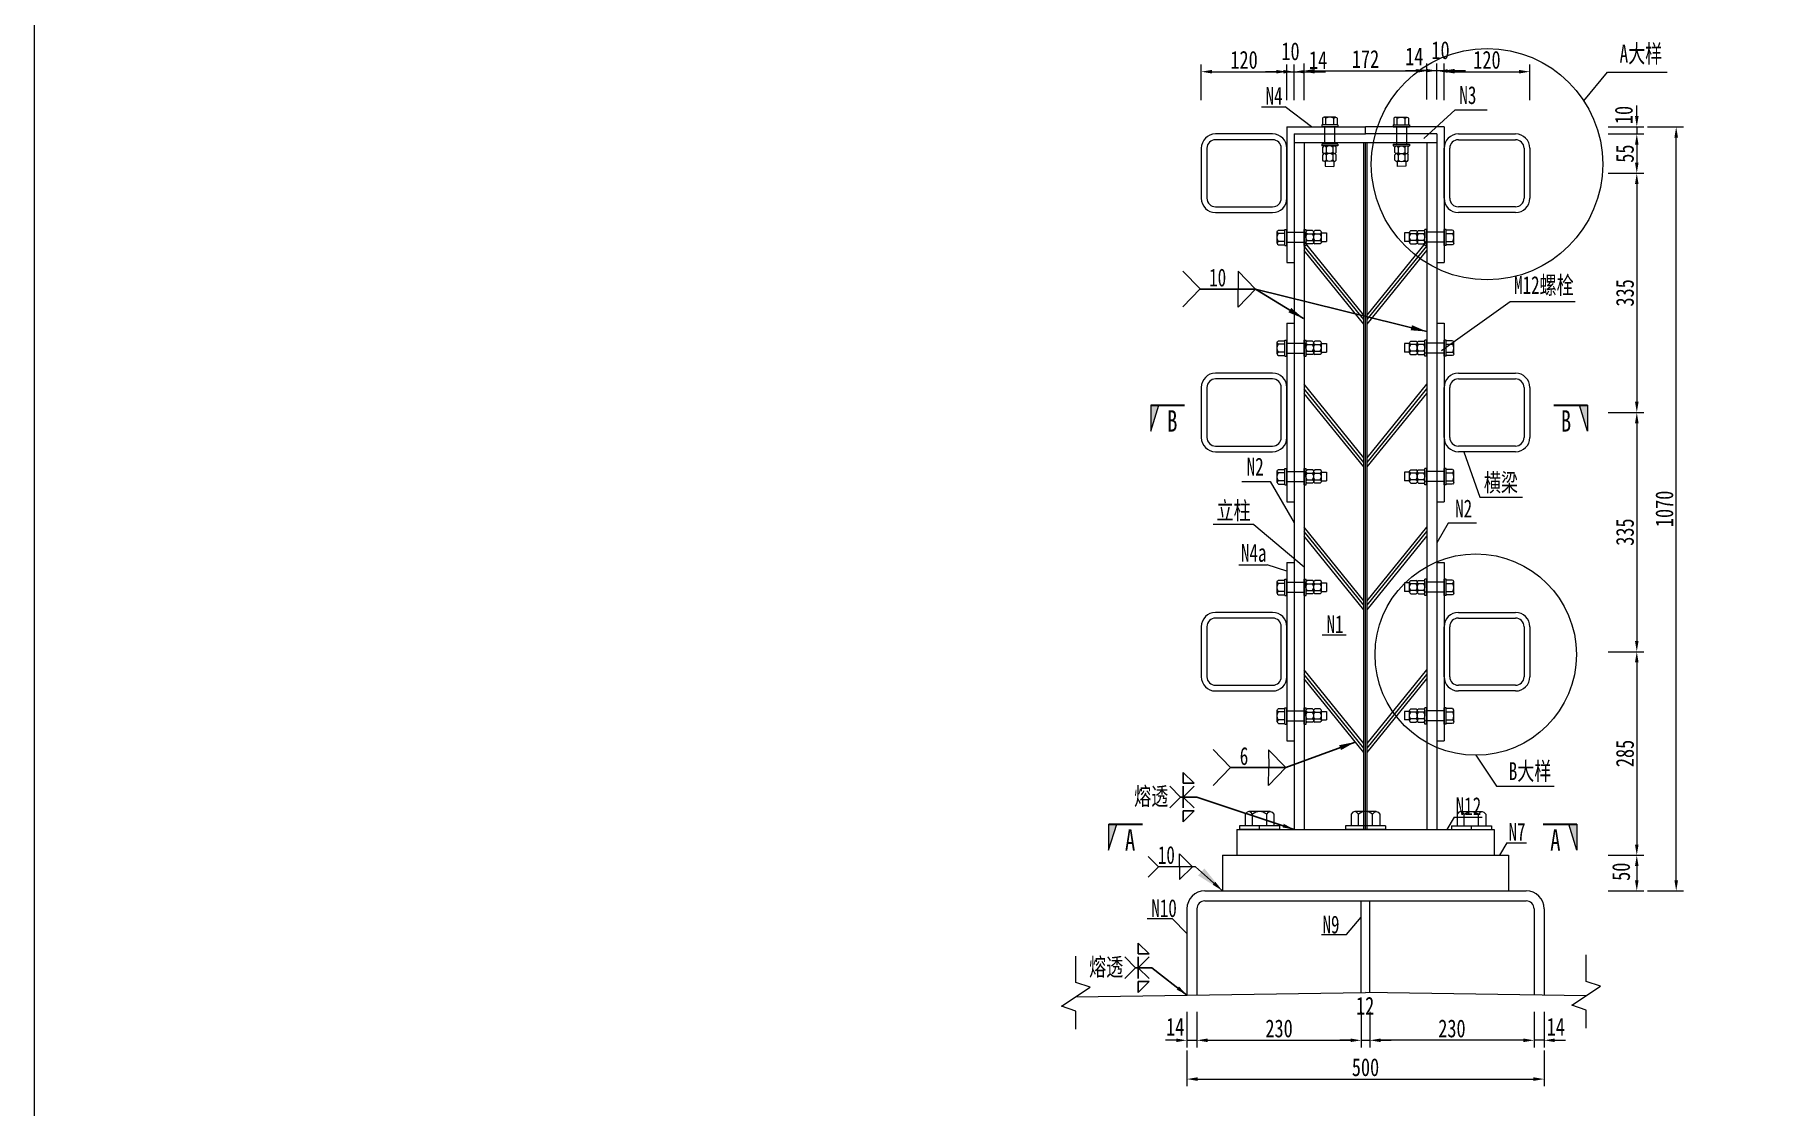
# Model space of a CAD drawing. Extents: x 98573 to 114325, y 0 to 100142.
# Drawn here: x 107036 to 109453, y 25270 to 26772 of the extents above; entities that cross this region are included whole.
import ezdxf
from ezdxf.enums import TextEntityAlignment as Align

# ---------------------------------------------------------------- set-up
doc = ezdxf.new("R2010")
doc.units = 0
doc.header["$MEASUREMENT"] = 0
doc.linetypes.add('DASHED', pattern=[0.75, 0.5, -0.25])
doc.layers.get('0').update_dxf_attribs({"lineweight": 13})
doc.layers.get('Defpoints').update_dxf_attribs({"color": 9, "lineweight": 5})
for name, color, linetype, lineweight in [('标注', 4, 'Continuous', 13), ('涪江 尺寸标注线', 4, 'Continuous', 13), ('涪江 钢板双线', 1, 'Continuous', 13), ('细实线', 4, 'Continuous', 15), ('细线', 4, 'Continuous', 13), ('钢板双线', 1, 'Continuous', 13)]:
    doc.layers.add(name, color=color, linetype=linetype, lineweight=lineweight)
doc.layers.add('焊缝', color=7, linetype='Continuous')
doc.styles.add('EC', font='仿宋_GB2312.ttf', dxfattribs={"width": 0.75})
doc.styles.get("Standard").update_dxf_attribs({"font": '仿宋_GB2312.ttf', "width": 0.75})
doc.dimstyles.new('0.1', dxfattribs={"dimscale": 0, "dimtxt": 2.5, "dimasz": 1.5, "dimexe": 1, "dimexo": 1, "dimgap": 0.4, "dimtad": 1, "dimdec": 1, "dimdsep": 46, "dimtxsty": 'Standard', "dimcen": 0.2, "dimclrd": 256, "dimclre": 256, "dimclrt": 256, "dimadec": 3, "dimazin": 2, "dimtfac": 1, "dimtdec": 1, "dimtmove": 2, "dimatfit": 3, "dimfxl": 4, "dimfxlon": 1, "dimtolj": 1, "dimtzin": 0, "dimlwd": -1, "dimlwe": -1, "dimarcsym": 0})
doc.dimstyles.new('MSteel_1.0_1.0', dxfattribs={"dimtxt": 3, "dimasz": 1.2, "dimexe": 1, "dimexo": 1, "dimgap": 1, "dimtad": 3, "dimtoh": 1, "dimdec": 0, "dimzin": 0, "dimdsep": 46, "dimtxsty": 'Standard', "dimblk": 'ARCHTICK', "dimcen": 0.09, "dimclrd": 3, "dimclre": 3, "dimadec": 4, "dimazin": 0, "dimtfac": 1, "dimtdec": 0, "dimtofl": 0, "dimtmove": 0, "dimatfit": 3, "dimfxl": 1, "dimtolj": 1, "dimtzin": 0, "dimarcsym": 0})
doc.dimstyles.new('副本 ST2', dxfattribs={"dimscale": 0, "dimtxt": 2.5, "dimasz": 1.5, "dimexe": 1, "dimexo": 1, "dimgap": 0.6, "dimtad": 1, "dimdec": 0, "dimrnd": 0.1, "dimzin": 9, "dimdsep": 46, "dimtxsty": 'EC', "dimcen": 0, "dimclrd": 4, "dimclre": 4, "dimclrt": 7, "dimaunit": 1, "dimadec": 0, "dimazin": 0, "dimtfac": 0.04, "dimtdec": 0, "dimtix": 1, "dimtmove": 2, "dimatfit": 3, "dimfxl": 1, "dimtolj": 1, "dimtzin": 9, "dimarcsym": 0})

# ---------------------------------------------------------------- blocks, each defined once
blk = doc.blocks.new('m2')
at = {"layer": '钢板双线', "ltscale": 0.2}
for p, q in [((81074.4, 24797), (81067.4, 24797)), ((81074.5, 24785), (81067.5, 24785)), ((81098.7, 24802.8), (81096, 24802.8)), ((81098.7, 24802.8), (81098.7, 24780.1)), ((81122.7, 24798.2), (81098.7, 24798.2)), ((81122.7, 24784.2), (81098.7, 24784.2)), ((81098.7, 24780.1), (81096, 24780.1))]:
    blk.add_line(p, q, dxfattribs=at)
at = {"layer": '钢板双线'}
for p, q in [((81067.5, 24785), (81067.4, 24797)), ((81074.4, 24798), (81074.5, 24784)), ((81076.1, 24800.3), (81083.7, 24800.3)), ((81083.7, 24795.6), (81076.1, 24795.6)), ((81083.7, 24786.3), (81076.1, 24786.3)), ((81076.1, 24781.6), (81083.7, 24781.6)), ((81085.3, 24798), (81085.3, 24784)), ((81085.3, 24798), (81085.3, 24784)), ((81086.9, 24800.3), (81094.4, 24800.3)), ((81094.4, 24795.6), (81086.9, 24795.6)), ((81094.4, 24786.3), (81086.9, 24786.3)), ((81086.9, 24781.6), (81094.5, 24781.6)), ((81096, 24802.8), (81096, 24780.1)), ((81096, 24798), (81096.1, 24784)), ((81122.7, 24802.8), (81122.7, 24780.1)), ((81125.5, 24802.8), (81122.7, 24802.8)), ((81125.5, 24802.8), (81125.5, 24780.1)), ((81134.7, 24801.8), (81125.5, 24801.8)), ((81125.5, 24797.1), (81134.7, 24797.1)), ((81125.5, 24785.8), (81134.7, 24785.8)), ((81136.3, 24799.5), (81136.3, 24783.5)), ((81125.5, 24780.1), (81122.7, 24780.1)), ((81134.7, 24781.1), (81125.5, 24781.1))]:
    blk.add_line(p, q, dxfattribs=at)
at = {"layer": '钢板双线', "extrusion": (0, 0, -1)}
for centre, major_axis, ratio, start_param, end_param in [((81089.8, 24798), (-15.4, 0), 0.341432, -0.460921, 0.460921), ((81069.9, 24791), (-15.4, 0), 0.682865, 2.680671, 3.602514), ((81069.9, 24784), (-15.4, 0), 0.341432, 2.680671, 3.602514), ((81100.6, 24798), (-15.4, 0), 0.341432, -0.460921, 0.460921), ((81080.7, 24791), (-15.4, 0), 0.682865, 2.680671, 3.602514), ((81080.7, 24784), (-15.4, 0), 0.341432, 2.680671, 3.602514), ((81121, 24791.5), (15.4, 0), 0.829193, -0.460921, 0.460921), ((81121, 24783.5), (15.4, 0), 0.341432, -0.460921, 0.460921)]:
    blk.add_ellipse(centre, major_axis=major_axis, ratio=ratio, start_param=start_param, end_param=end_param, dxfattribs=at)
at = {"layer": '钢板双线'}
for centre, major_axis, ratio, start_param, end_param in [((81089.8, 24791), (15.4, 0), 0.682865, 2.680671, 3.602514), ((81089.8, 24784), (15.4, 0), 0.341432, 2.680671, 3.602514), ((81069.9, 24798), (15.4, 0), 0.341432, -0.460921, 0.460921), ((81100.6, 24791), (15.4, 0), 0.682865, 2.680671, 3.602514), ((81100.6, 24784), (15.4, 0), 0.341432, 2.680671, 3.602514), ((81080.7, 24798), (15.4, 0), 0.341432, -0.460921, 0.460921), ((81121, 24799.5), (-15.4, 0), 0.341432, 2.680671, 3.602514)]:
    blk.add_ellipse(centre, major_axis=major_axis, ratio=ratio, start_param=start_param, end_param=end_param, dxfattribs=at)
blk = doc.blocks.new('2')
blk.add_hatch(color=256).paths.add_polyline_path([(284.16, 510.9), (287.79, 509.77), (287.79, 510.9)])
for p, q in [((287.79, 510.9), (284.16, 510.9)), ((284.16, 510.9), (287.79, 509.77))]:
    blk.add_line(p, q)
at = {"const_width": 0.3}
blk.add_lwpolyline([(287.79, 506.15), (287.79, 510.9)], dxfattribs=at)
at = {"width": 0.7}
blk.add_attdef('A', text='', height=3.5, dxfattribs=at).set_placement((285.6, 507.89), align=Align.MIDDLE_CENTER)
blk = doc.blocks.new('*D204')
at = {"layer": 'Defpoints', "color": 0, "transparency": 16777216}
for p in [(108984, 26642.3), (108984, 26632.3), (109278.7, 26632.3)]:
    blk.add_point(p, dxfattribs=at)
at = {"layer": '标注', "color": 4, "transparency": 16777216}
for p, q in [((109278.7, 26657.3), (109278.7, 26672.3)), ((109278.7, 26642.3), (109278.7, 26632.3)), ((109278.7, 26617.3), (109278.7, 26602.3))]:
    blk.add_line(p, q, dxfattribs=at)
at = {"layer": '标注', "transparency": 16777216}
for p, q in [((109238.7, 26642.3), (109288.7, 26642.3)), ((109238.7, 26632.3), (109288.7, 26632.3))]:
    blk.add_line(p, q, dxfattribs=at)
at = {"layer": '标注', "color": 4, "transparency": 16777216}
for points in [[(109276.2, 26657.3), (109281.2, 26657.3), (109278.7, 26642.3)], [(109276.2, 26617.3), (109281.2, 26617.3), (109278.7, 26632.3)]]:
    blk.add_solid(points, dxfattribs=at)
at = {"layer": '标注', "transparency": 16777216, "insert": (109260.6, 26658.9), "char_height": 25, "attachment_point": 5, "rotation": 90}
blk.add_mtext('\\A1;10', dxfattribs=at)
blk = doc.blocks.new('*D205')
at = {"layer": 'Defpoints', "color": 0, "transparency": 16777216}
for p in [(108984, 26632.3), (109108.9, 26577.3), (109278.7, 26577.3)]:
    blk.add_point(p, dxfattribs=at)
at = {"layer": '标注', "transparency": 16777216}
for p, q in [((109238.7, 26632.3), (109288.7, 26632.3)), ((109238.7, 26577.3), (109288.7, 26577.3))]:
    blk.add_line(p, q, dxfattribs=at)
at = {"layer": '标注', "color": 4, "transparency": 16777216}
blk.add_line((109278.7, 26617.3), (109278.7, 26592.3), dxfattribs=at)
for points in [[(109276.2, 26617.3), (109281.2, 26617.3), (109278.7, 26632.3)], [(109276.2, 26592.3), (109281.2, 26592.3), (109278.7, 26577.3)]]:
    blk.add_solid(points, dxfattribs=at)
at = {"layer": '标注', "transparency": 16777216, "insert": (109262.2, 26604.8), "char_height": 25, "attachment_point": 5, "rotation": 90}
blk.add_mtext('\\A1;55', dxfattribs=at)
blk = doc.blocks.new('*D206')
at = {"layer": 'Defpoints', "color": 0, "transparency": 16777216}
for p in [(109108.9, 26577.3), (109108.9, 26242.3), (109278.7, 26242.3)]:
    blk.add_point(p, dxfattribs=at)
at = {"layer": '标注', "transparency": 16777216}
for p, q in [((109238.7, 26577.3), (109288.7, 26577.3)), ((109238.7, 26242.3), (109288.7, 26242.3))]:
    blk.add_line(p, q, dxfattribs=at)
at = {"layer": '标注', "color": 4, "transparency": 16777216}
blk.add_line((109278.7, 26562.3), (109278.7, 26257.3), dxfattribs=at)
for points in [[(109276.2, 26562.3), (109281.2, 26562.3), (109278.7, 26577.3)], [(109276.2, 26257.3), (109281.2, 26257.3), (109278.7, 26242.3)]]:
    blk.add_solid(points, dxfattribs=at)
at = {"layer": '标注', "transparency": 16777216, "insert": (109262.2, 26409.8), "char_height": 25, "attachment_point": 5, "rotation": 90}
blk.add_mtext('\\A1;335', dxfattribs=at)
blk = doc.blocks.new('*D207')
at = {"layer": 'Defpoints', "color": 0, "transparency": 16777216}
for p in [(109108.9, 26242.3), (109108.9, 25907.3), (109278.7, 25907.3)]:
    blk.add_point(p, dxfattribs=at)
at = {"layer": '标注', "transparency": 16777216}
for p, q in [((109238.7, 26242.3), (109288.7, 26242.3)), ((109238.7, 25907.3), (109288.7, 25907.3))]:
    blk.add_line(p, q, dxfattribs=at)
at = {"layer": '标注', "color": 4, "transparency": 16777216}
blk.add_line((109278.7, 26227.3), (109278.7, 25922.3), dxfattribs=at)
for points in [[(109276.2, 26227.3), (109281.2, 26227.3), (109278.7, 26242.3)], [(109276.2, 25922.3), (109281.2, 25922.3), (109278.7, 25907.3)]]:
    blk.add_solid(points, dxfattribs=at)
at = {"layer": '标注', "transparency": 16777216, "insert": (109262.2, 26074.8), "char_height": 25, "attachment_point": 5, "rotation": 90}
blk.add_mtext('\\A1;335', dxfattribs=at)
blk = doc.blocks.new('*D208')
at = {"layer": 'Defpoints', "color": 0, "transparency": 16777216}
for p in [(109108.9, 25907.3), (109068.1, 25622.3), (109278.7, 25622.3)]:
    blk.add_point(p, dxfattribs=at)
at = {"layer": '标注', "transparency": 16777216}
for p, q in [((109238.7, 25907.3), (109288.7, 25907.3)), ((109238.7, 25622.3), (109288.7, 25622.3))]:
    blk.add_line(p, q, dxfattribs=at)
at = {"layer": '标注', "color": 4, "transparency": 16777216}
blk.add_line((109278.7, 25892.3), (109278.7, 25637.3), dxfattribs=at)
for points in [[(109276.2, 25892.3), (109281.2, 25892.3), (109278.7, 25907.3)], [(109276.2, 25637.3), (109281.2, 25637.3), (109278.7, 25622.3)]]:
    blk.add_solid(points, dxfattribs=at)
at = {"layer": '标注', "transparency": 16777216, "insert": (109262.2, 25764.8), "char_height": 25, "attachment_point": 5, "rotation": 90}
blk.add_mtext('\\A1;285', dxfattribs=at)
blk = doc.blocks.new('*D209')
at = {"layer": 'Defpoints', "color": 0, "transparency": 16777216}
for p in [(109046.9, 25622.3), (109044.1, 25572.3), (109278.7, 25572.3)]:
    blk.add_point(p, dxfattribs=at)
at = {"layer": '标注', "transparency": 16777216}
for p, q in [((109238.7, 25622.3), (109288.7, 25622.3)), ((109238.7, 25572.3), (109288.7, 25572.3))]:
    blk.add_line(p, q, dxfattribs=at)
at = {"layer": '标注', "color": 4, "transparency": 16777216}
blk.add_line((109278.7, 25607.3), (109278.7, 25587.3), dxfattribs=at)
for points in [[(109276.2, 25607.3), (109281.2, 25607.3), (109278.7, 25622.3)], [(109276.2, 25587.3), (109281.2, 25587.3), (109278.7, 25572.3)]]:
    blk.add_solid(points, dxfattribs=at)
at = {"layer": '标注', "transparency": 16777216, "insert": (109256.8, 25599.2), "char_height": 25, "attachment_point": 5, "rotation": 90}
blk.add_mtext('\\A1;50', dxfattribs=at)
blk = doc.blocks.new('*D210')
at = {"layer": 'Defpoints', "color": 0, "transparency": 16777216}
for p in [(108788.9, 26719.5), (108668.9, 26586.1), (108788.9, 26586.1)]:
    blk.add_point(p, dxfattribs=at)
at = {"layer": '标注', "transparency": 16777216}
for p, q in [((108668.9, 26679.5), (108668.9, 26729.5)), ((108788.9, 26679.5), (108788.9, 26729.5))]:
    blk.add_line(p, q, dxfattribs=at)
at = {"layer": '标注', "color": 4, "transparency": 16777216}
blk.add_line((108683.9, 26719.5), (108773.9, 26719.5), dxfattribs=at)
for points in [[(108683.9, 26722), (108683.9, 26717), (108668.9, 26719.5)], [(108773.9, 26722), (108773.9, 26717), (108788.9, 26719.5)]]:
    blk.add_solid(points, dxfattribs=at)
at = {"layer": '标注', "transparency": 16777216, "insert": (108728.9, 26736), "char_height": 25, "attachment_point": 5}
blk.add_mtext('\\A1;120', dxfattribs=at)
blk = doc.blocks.new('*D211')
at = {"layer": 'Defpoints', "color": 0, "transparency": 16777216}
for p in [(108798.9, 26719.5), (108788.9, 26586.1), (108798.9, 26586.1)]:
    blk.add_point(p, dxfattribs=at)
at = {"layer": '标注', "color": 4, "transparency": 16777216}
for p, q in [((108773.9, 26719.5), (108758.9, 26719.5)), ((108788.9, 26719.5), (108798.9, 26719.5)), ((108813.9, 26719.5), (108828.9, 26719.5))]:
    blk.add_line(p, q, dxfattribs=at)
at = {"layer": '标注', "transparency": 16777216}
for p, q in [((108788.9, 26679.5), (108788.9, 26729.5)), ((108798.9, 26679.5), (108798.9, 26729.5))]:
    blk.add_line(p, q, dxfattribs=at)
at = {"layer": '标注', "color": 4, "transparency": 16777216}
for points in [[(108773.9, 26722), (108773.9, 26717), (108788.9, 26719.5)], [(108813.9, 26722), (108813.9, 26717), (108798.9, 26719.5)]]:
    blk.add_solid(points, dxfattribs=at)
at = {"layer": '标注', "transparency": 16777216, "insert": (108793.9, 26748), "char_height": 25, "attachment_point": 5}
blk.add_mtext('\\A1;10', dxfattribs=at)
blk = doc.blocks.new('*D212')
at = {"layer": 'Defpoints', "color": 0, "transparency": 16777216}
for p in [(108812.9, 26719.5), (108798.9, 26586.1), (108812.9, 26586.1)]:
    blk.add_point(p, dxfattribs=at)
at = {"layer": '标注', "color": 4, "transparency": 16777216}
for p, q in [((108783.9, 26719.5), (108768.9, 26719.5)), ((108798.9, 26719.5), (108812.9, 26719.5)), ((108827.9, 26719.5), (108842.9, 26719.5))]:
    blk.add_line(p, q, dxfattribs=at)
at = {"layer": '标注', "transparency": 16777216}
for p, q in [((108798.9, 26679.5), (108798.9, 26729.5)), ((108812.9, 26679.5), (108812.9, 26729.5))]:
    blk.add_line(p, q, dxfattribs=at)
at = {"layer": '标注', "color": 4, "transparency": 16777216}
for points in [[(108783.9, 26722), (108783.9, 26717), (108798.9, 26719.5)], [(108827.9, 26722), (108827.9, 26717), (108812.9, 26719.5)]]:
    blk.add_solid(points, dxfattribs=at)
at = {"layer": '标注', "transparency": 16777216, "insert": (108832.5, 26735.9), "char_height": 25, "attachment_point": 5}
blk.add_mtext('\\A1;14', dxfattribs=at)
blk = doc.blocks.new('*D213')
at = {"layer": 'Defpoints', "color": 0, "transparency": 16777216}
for p in [(108984.9, 26720.8), (108812.9, 26586.1), (108984.9, 26587.3)]:
    blk.add_point(p, dxfattribs=at)
at = {"layer": '标注', "transparency": 16777216}
for p, q in [((108812.9, 26680.8), (108812.9, 26730.8)), ((108984.9, 26680.8), (108984.9, 26730.8))]:
    blk.add_line(p, q, dxfattribs=at)
at = {"layer": '标注', "color": 4, "transparency": 16777216}
blk.add_line((108827.9, 26720.8), (108969.9, 26720.8), dxfattribs=at)
for points in [[(108827.9, 26723.3), (108827.9, 26718.3), (108812.9, 26720.8)], [(108969.9, 26723.3), (108969.9, 26718.3), (108984.9, 26720.8)]]:
    blk.add_solid(points, dxfattribs=at)
at = {"layer": '标注', "transparency": 16777216, "insert": (108898.9, 26737.3), "char_height": 25, "attachment_point": 5}
blk.add_mtext('\\A1;172', dxfattribs=at)
blk = doc.blocks.new('*D214')
at = {"layer": 'Defpoints', "color": 0, "transparency": 16777216}
for p in [(108984.9, 26720.5), (108984.9, 26605.8), (108998.9, 26605.8)]:
    blk.add_point(p, dxfattribs=at)
at = {"layer": '标注', "color": 4, "transparency": 16777216}
for p, q in [((108969.9, 26720.5), (108954.9, 26720.5)), ((108998.9, 26720.5), (108984.9, 26720.5)), ((109013.9, 26720.5), (109028.9, 26720.5))]:
    blk.add_line(p, q, dxfattribs=at)
at = {"layer": '标注', "transparency": 16777216}
for p, q in [((108984.9, 26680.5), (108984.9, 26730.5)), ((108998.9, 26680.5), (108998.9, 26730.5))]:
    blk.add_line(p, q, dxfattribs=at)
at = {"layer": '标注', "color": 4, "transparency": 16777216}
for points in [[(108969.9, 26723), (108969.9, 26718), (108984.9, 26720.5)], [(109013.9, 26723), (109013.9, 26718), (108998.9, 26720.5)]]:
    blk.add_solid(points, dxfattribs=at)
at = {"layer": '标注', "transparency": 16777216, "insert": (108967.2, 26741.1), "char_height": 25, "attachment_point": 5}
blk.add_mtext('\\A1;14', dxfattribs=at)
blk = doc.blocks.new('*D215')
at = {"layer": 'Defpoints', "color": 0, "transparency": 16777216}
for p in [(109008.9, 26721), (108998.9, 26592.3), (109008.9, 26590.8)]:
    blk.add_point(p, dxfattribs=at)
at = {"layer": '标注', "color": 4, "transparency": 16777216}
for p, q in [((108983.9, 26721), (108968.9, 26721)), ((108998.9, 26721), (109008.9, 26721)), ((109023.9, 26721), (109038.9, 26721))]:
    blk.add_line(p, q, dxfattribs=at)
at = {"layer": '标注', "transparency": 16777216}
for p, q in [((108998.9, 26681), (108998.9, 26731)), ((109008.9, 26681), (109008.9, 26731))]:
    blk.add_line(p, q, dxfattribs=at)
at = {"layer": '标注', "color": 4, "transparency": 16777216}
for points in [[(108983.9, 26723.5), (108983.9, 26718.5), (108998.9, 26721)], [(109023.9, 26723.5), (109023.9, 26718.5), (109008.9, 26721)]]:
    blk.add_solid(points, dxfattribs=at)
at = {"layer": '标注', "transparency": 16777216, "insert": (109003.9, 26749.5), "char_height": 25, "attachment_point": 5}
blk.add_mtext('\\A1;10', dxfattribs=at)
blk = doc.blocks.new('*D216')
at = {"layer": 'Defpoints', "color": 0, "transparency": 16777216}
for p in [(109128.9, 26719.5), (109008.9, 26590.8), (109128.9, 26590.8)]:
    blk.add_point(p, dxfattribs=at)
at = {"layer": '标注', "transparency": 16777216}
for p, q in [((109008.9, 26679.5), (109008.9, 26729.5)), ((109128.9, 26679.5), (109128.9, 26729.5))]:
    blk.add_line(p, q, dxfattribs=at)
at = {"layer": '标注', "color": 4, "transparency": 16777216}
blk.add_line((109023.9, 26719.5), (109113.9, 26719.5), dxfattribs=at)
for points in [[(109023.9, 26722), (109023.9, 26717), (109008.9, 26719.5)], [(109113.9, 26722), (109113.9, 26717), (109128.9, 26719.5)]]:
    blk.add_solid(points, dxfattribs=at)
at = {"layer": '标注', "transparency": 16777216, "insert": (109068.9, 26736), "char_height": 25, "attachment_point": 5}
blk.add_mtext('\\A1;120', dxfattribs=at)
blk = doc.blocks.new('*D264')
at = {"layer": 'Defpoints', "color": 0, "transparency": 16777216}
for p in [(108984, 26642.3), (109333.9, 26642.3), (109098.9, 25572.3)]:
    blk.add_point(p, dxfattribs=at)
at = {"layer": '标注', "transparency": 16777216}
for p, q in [((109293.9, 26642.3), (109343.9, 26642.3)), ((109293.9, 25572.3), (109343.9, 25572.3))]:
    blk.add_line(p, q, dxfattribs=at)
at = {"layer": '标注', "color": 4, "transparency": 16777216}
blk.add_line((109333.9, 25587.3), (109333.9, 26627.3), dxfattribs=at)
for points in [[(109331.4, 26627.3), (109336.4, 26627.3), (109333.9, 26642.3)], [(109331.4, 25587.3), (109336.4, 25587.3), (109333.9, 25572.3)]]:
    blk.add_solid(points, dxfattribs=at)
at = {"layer": '标注', "transparency": 16777216, "insert": (109317.4, 26107.3), "char_height": 25, "attachment_point": 5, "rotation": 90}
blk.add_mtext('\\A1;1070', dxfattribs=at)
blk = doc.blocks.new('ls')
at = {"color": 4}
blk.add_line((0, 0), (0, 5), dxfattribs=at)
at = {"layer": '涪江 钢板双线', "color": 4}
for p, q in [((-15, 25), (15, 25)), ((-28, 5), (28, 5)), ((-28, 5), (-28, 0)), ((-28, 0), (28, 0)), ((-20, 21.6), (-20, 5)), ((-18.7, 5), (18.7, 5)), ((-14, 5), (14, 5)), ((-10, 5), (-10, 21.6)), ((10, 5), (10, 21.6)), ((20, 21.6), (20, 5)), ((28, 5), (28, 0))]:
    blk.add_line(p, q, dxfattribs=at)
blk.add_ellipse((-15, -7.9), major_axis=(0, 32.9), ratio=0.341432, start_param=-0.460921, end_param=0.460921, dxfattribs=at)
at = {"layer": '涪江 钢板双线', "color": 4, "extrusion": (0, 0, -1)}
for centre, ratio in [((0, -7.9), 0.682865), ((15, -7.9), 0.341432)]:
    blk.add_ellipse(centre, major_axis=(0, 32.9), ratio=ratio, start_param=-0.460921, end_param=0.460921, dxfattribs=at)
blk = doc.blocks.new('*D838')
at = {"layer": 'Defpoints', "color": 0, "transparency": 16777216}
for p in [(108648.9, 25486.9), (108662.9, 25486.9), (108662.9, 25363.1)]:
    blk.add_point(p, dxfattribs=at)
at = {"layer": '标注', "transparency": 16777216}
for p, q in [((108648.9, 25403.1), (108648.9, 25353.1)), ((108662.9, 25403.1), (108662.9, 25353.1))]:
    blk.add_line(p, q, dxfattribs=at)
at = {"layer": '标注', "color": 4, "transparency": 16777216}
for p, q in [((108633.9, 25363.1), (108618.9, 25363.1)), ((108648.9, 25363.1), (108662.9, 25363.1)), ((108677.9, 25363.1), (108692.9, 25363.1))]:
    blk.add_line(p, q, dxfattribs=at)
for points in [[(108633.9, 25365.6), (108633.9, 25360.6), (108648.9, 25363.1)], [(108677.9, 25365.6), (108677.9, 25360.6), (108662.9, 25363.1)]]:
    blk.add_solid(points, dxfattribs=at)
at = {"layer": '标注', "transparency": 16777216, "insert": (108632.5, 25382.1), "char_height": 25, "attachment_point": 5}
blk.add_mtext('\\A1;14', dxfattribs=at)
blk = doc.blocks.new('*D839')
at = {"layer": 'Defpoints', "color": 0, "transparency": 16777216}
for p in [(108662.9, 25486.9), (108892.9, 25486.9), (108892.9, 25363.1)]:
    blk.add_point(p, dxfattribs=at)
at = {"layer": '标注', "transparency": 16777216}
for p, q in [((108662.9, 25403.1), (108662.9, 25353.1)), ((108892.9, 25403.1), (108892.9, 25353.1))]:
    blk.add_line(p, q, dxfattribs=at)
at = {"layer": '标注', "color": 4, "transparency": 16777216}
blk.add_line((108677.9, 25363.1), (108877.9, 25363.1), dxfattribs=at)
for points in [[(108677.9, 25365.6), (108677.9, 25360.6), (108662.9, 25363.1)], [(108877.9, 25365.6), (108877.9, 25360.6), (108892.9, 25363.1)]]:
    blk.add_solid(points, dxfattribs=at)
at = {"layer": '标注', "transparency": 16777216, "insert": (108777.9, 25379.6), "char_height": 25, "attachment_point": 5}
blk.add_mtext('\\A1;230', dxfattribs=at)
blk = doc.blocks.new('*D840')
at = {"layer": 'Defpoints', "color": 0, "transparency": 16777216}
for p in [(108892.9, 25480), (108904.9, 25480), (108904.9, 25363.1)]:
    blk.add_point(p, dxfattribs=at)
at = {"layer": '标注', "transparency": 16777216}
for p, q in [((108892.9, 25403.1), (108892.9, 25353.1)), ((108904.9, 25403.1), (108904.9, 25353.1))]:
    blk.add_line(p, q, dxfattribs=at)
at = {"layer": '标注', "color": 4, "transparency": 16777216}
for p, q in [((108877.9, 25363.1), (108862.9, 25363.1)), ((108892.9, 25363.1), (108904.9, 25363.1)), ((108919.9, 25363.1), (108934.9, 25363.1))]:
    blk.add_line(p, q, dxfattribs=at)
for points in [[(108877.9, 25365.6), (108877.9, 25360.6), (108892.9, 25363.1)], [(108919.9, 25365.6), (108919.9, 25360.6), (108904.9, 25363.1)]]:
    blk.add_solid(points, dxfattribs=at)
at = {"layer": '标注', "transparency": 16777216, "insert": (108898.4, 25411.5), "char_height": 25, "attachment_point": 5}
blk.add_mtext('\\A1;12', dxfattribs=at)
blk = doc.blocks.new('*D841')
at = {"layer": 'Defpoints', "color": 0, "transparency": 16777216}
for p in [(109134.9, 25486.9), (109148.9, 25486.9), (109134.9, 25363.1)]:
    blk.add_point(p, dxfattribs=at)
at = {"layer": '标注', "transparency": 16777216}
for p, q in [((109134.9, 25403.1), (109134.9, 25353.1)), ((109148.9, 25403.1), (109148.9, 25353.1))]:
    blk.add_line(p, q, dxfattribs=at)
at = {"layer": '标注', "color": 4, "transparency": 16777216}
for p, q in [((109119.9, 25363.1), (109104.9, 25363.1)), ((109148.9, 25363.1), (109134.9, 25363.1)), ((109163.9, 25363.1), (109178.9, 25363.1))]:
    blk.add_line(p, q, dxfattribs=at)
for points in [[(109119.9, 25365.6), (109119.9, 25360.6), (109134.9, 25363.1)], [(109163.9, 25365.6), (109163.9, 25360.6), (109148.9, 25363.1)]]:
    blk.add_solid(points, dxfattribs=at)
at = {"layer": '标注', "transparency": 16777216, "insert": (109165.3, 25382.1), "char_height": 25, "attachment_point": 5}
blk.add_mtext('\\A1;14', dxfattribs=at)
blk = doc.blocks.new('*D842')
at = {"layer": 'Defpoints', "color": 0, "transparency": 16777216}
for p in [(108904.9, 25486.9), (109134.9, 25486.9), (108904.9, 25363.1)]:
    blk.add_point(p, dxfattribs=at)
at = {"layer": '标注', "transparency": 16777216}
for p, q in [((108904.9, 25403.1), (108904.9, 25353.1)), ((109134.9, 25403.1), (109134.9, 25353.1))]:
    blk.add_line(p, q, dxfattribs=at)
at = {"layer": '标注', "color": 4, "transparency": 16777216}
blk.add_line((109119.9, 25363.1), (108919.9, 25363.1), dxfattribs=at)
for points in [[(108919.9, 25365.6), (108919.9, 25360.6), (108904.9, 25363.1)], [(109119.9, 25365.6), (109119.9, 25360.6), (109134.9, 25363.1)]]:
    blk.add_solid(points, dxfattribs=at)
at = {"layer": '标注', "transparency": 16777216, "insert": (109019.9, 25379.6), "char_height": 25, "attachment_point": 5}
blk.add_mtext('\\A1;230', dxfattribs=at)
blk = doc.blocks.new('*D843')
at = {"layer": 'Defpoints', "color": 0, "transparency": 16777216}
for p in [(108648.9, 25486.9), (109148.9, 25486.9), (109148.9, 25308.8)]:
    blk.add_point(p, dxfattribs=at)
at = {"layer": '标注', "transparency": 16777216}
for p, q in [((108648.9, 25348.8), (108648.9, 25298.8)), ((109148.9, 25348.8), (109148.9, 25298.8))]:
    blk.add_line(p, q, dxfattribs=at)
at = {"layer": '标注', "color": 4, "transparency": 16777216}
blk.add_line((108663.9, 25308.8), (109133.9, 25308.8), dxfattribs=at)
for points in [[(108663.9, 25311.3), (108663.9, 25306.3), (108648.9, 25308.8)], [(109133.9, 25311.3), (109133.9, 25306.3), (109148.9, 25308.8)]]:
    blk.add_solid(points, dxfattribs=at)
at = {"layer": '标注', "transparency": 16777216, "insert": (108898.9, 25325.3), "char_height": 25, "attachment_point": 5}
blk.add_mtext('\\A1;500', dxfattribs=at)
blk = doc.blocks.new('_ArchTick')
at = {"color": 0, "linetype": 'ByBlock', "const_width": 0.15}
blk.add_lwpolyline([(-0.5, -0.5), (0.5, 0.5)], dxfattribs=at)

msp = doc.modelspace()

# ---------------------------------------------------------------- linework, layer by layer
at = {"color": 1}
for p, q in [((108768.92296, 26632.31572), (108688.92296, 26632.31572)), ((108768.92296, 26624.31572), (108688.92296, 26624.31572)), ((108788.92296, 26642.31572), (108898.92296, 26642.31572)), ((108788.92296, 26642.31572), (108788.92296, 26452.31572)), ((108798.92296, 26632.31572), (108898.92296, 26632.31572)), ((108798.92296, 26632.31572), (108798.92296, 25658.31572)), ((108798.92296, 26620.31572), (108998.92296, 26620.31572)), ((108812.92296, 26620.31572), (108812.92296, 25658.31572)), ((108896.42296, 25658.31572), (108896.42296, 26620.31572)), ((109008.92296, 26642.31572), (108898.92296, 26642.31572)), ((108898.92296, 26632.31572), (108898.92296, 26642.31572)), ((108998.92296, 26632.31572), (108898.92296, 26632.31572)), ((108901.42296, 25658.31572), (108901.42296, 26620.31572)), ((108984.92296, 26620.31572), (108984.92296, 25658.31572)), ((108998.92296, 26632.31572), (108998.92296, 25658.31572)), ((109008.92296, 26642.31572), (109008.92296, 26452.31572)), ((109028.92296, 26632.31572), (109108.92296, 26632.31572)), ((109028.92296, 26624.31572), (109108.92296, 26624.31572)), ((108668.92296, 26612.31572), (108668.92296, 26542.31572)), ((108676.92296, 26612.31572), (108676.92296, 26542.31572)), ((108780.92296, 26542.31572), (108780.92296, 26612.31572)), ((108788.92296, 26542.31572), (108788.92296, 26612.31572)), ((109008.92296, 26542.31572), (109008.92296, 26612.31572)), ((109016.92296, 26542.31572), (109016.92296, 26612.31572)), ((109120.92296, 26612.31572), (109120.92296, 26542.31572)), ((109128.92296, 26612.31572), (109128.92296, 26542.31572)), ((108688.92296, 26530.31572), (108768.92296, 26530.31572)), ((108688.92296, 26522.31572), (108768.92296, 26522.31572)), ((109108.92296, 26530.31572), (109028.92296, 26530.31572)), ((109108.92296, 26522.31572), (109028.92296, 26522.31572)), ((108896.42296, 26378.67178), (108812.92296, 26481.78569)), ((108901.42296, 26378.67178), (108984.92296, 26481.78569)), ((108788.92296, 26452.31572), (108798.92296, 26452.31572)), ((108896.42296, 26365.95966), (108812.92296, 26469.07357)), ((108901.42296, 26365.95966), (108984.92296, 26469.07357)), ((108998.92296, 26452.31572), (109008.92296, 26452.31572)), ((108788.92296, 26367.31572), (108788.92296, 26117.31572)), ((108788.92296, 26367.31572), (108798.92296, 26367.31572)), ((108998.92296, 26367.31572), (109008.92296, 26367.31572)), ((109008.92296, 26367.31572), (109008.92296, 26117.31572)), ((108768.92296, 26297.31572), (108688.92296, 26297.31572)), ((108768.92296, 26289.31572), (108688.92296, 26289.31572)), ((108896.42296, 26178.67178), (108812.92296, 26281.78569)), ((108901.42296, 26178.67178), (108984.92296, 26281.78569)), ((109028.92296, 26297.31572), (109108.92296, 26297.31572)), ((109028.92296, 26289.31572), (109108.92296, 26289.31572)), ((108668.92296, 26277.31572), (108668.92296, 26207.31572)), ((108676.92296, 26277.31572), (108676.92296, 26207.31572)), ((108780.92296, 26207.31572), (108780.92296, 26277.31572)), ((108788.92296, 26207.31572), (108788.92296, 26277.31572)), ((108896.42296, 26165.95966), (108812.92296, 26269.07357)), ((108901.42296, 26165.95966), (108984.92296, 26269.07357)), ((109008.92296, 26207.31572), (109008.92296, 26277.31572)), ((109016.92296, 26207.31572), (109016.92296, 26277.31572)), ((109120.92296, 26277.31572), (109120.92296, 26207.31572)), ((109128.92296, 26277.31572), (109128.92296, 26207.31572)), ((108688.92296, 26195.31572), (108768.92296, 26195.31572)), ((108688.92296, 26187.31572), (108768.92296, 26187.31572)), ((109108.92296, 26195.31572), (109028.92296, 26195.31572)), ((109108.92296, 26187.31572), (109028.92296, 26187.31572)), ((108788.92296, 26117.31572), (108798.92296, 26117.31572)), ((108998.92296, 26117.31572), (109008.92296, 26117.31572)), ((108896.42296, 25978.67178), (108812.92296, 26081.78569)), ((108896.42296, 25965.95966), (108812.92296, 26069.07357)), ((108901.42296, 25978.67178), (108984.92296, 26081.78569)), ((108901.42296, 25965.95966), (108984.92296, 26069.07357)), ((108788.92296, 26032.31572), (108788.92296, 25782.31572)), ((108788.92296, 26032.31572), (108798.92296, 26032.31572)), ((108998.92296, 26032.31572), (109008.92296, 26032.31572)), ((109008.92296, 26032.31572), (109008.92296, 25782.31572)), ((108668.92296, 25942.31572), (108668.92296, 25872.31572)), ((108676.92296, 25942.31572), (108676.92296, 25872.31572)), ((108768.92296, 25962.31572), (108688.92296, 25962.31572)), ((108768.92296, 25954.31572), (108688.92296, 25954.31572)), ((108780.92296, 25872.31572), (108780.92296, 25942.31572)), ((108788.92296, 25872.31572), (108788.92296, 25942.31572)), ((109008.92296, 25872.31572), (109008.92296, 25942.31572)), ((109016.92296, 25872.31572), (109016.92296, 25942.31572)), ((109028.92296, 25962.31572), (109108.92296, 25962.31572)), ((109028.92296, 25954.31572), (109108.92296, 25954.31572)), ((109120.92296, 25942.31572), (109120.92296, 25872.31572)), ((109128.92296, 25942.31572), (109128.92296, 25872.31572)), ((108896.42296, 25778.67178), (108812.92296, 25881.78569)), ((108901.42296, 25778.67178), (108984.92296, 25881.78569)), ((108688.92296, 25860.31572), (108768.92296, 25860.31572)), ((108688.92296, 25852.31572), (108768.92296, 25852.31572)), ((108896.42296, 25765.95966), (108812.92296, 25869.07357)), ((108901.42296, 25765.95966), (108984.92296, 25869.07357)), ((109108.92296, 25860.31572), (109028.92296, 25860.31572)), ((109108.92296, 25852.31572), (109028.92296, 25852.31572)), ((108788.92296, 25782.31572), (108798.92296, 25782.31572)), ((108998.92296, 25782.31572), (109008.92296, 25782.31572)), ((108718.92296, 25658.31572), (109078.98771, 25658.31572)), ((108718.92296, 25658.31572), (108718.92296, 25622.31572)), ((109078.98771, 25658.31572), (109078.95238, 25622.31572)), ((108698.92296, 25622.31572), (109098.92296, 25622.31572)), ((108698.92296, 25622.31572), (108698.92296, 25572.31572)), ((108698.92296, 25622.31572), (108698.92296, 25572.31572)), ((109098.92296, 25622.31572), (109098.92296, 25572.31572)), ((108673.92264, 25572.31572), (109123.92285, 25572.31572)), ((108673.92264, 25558.31572), (109123.92285, 25558.31572)), ((108892.92274, 25430.23793), (108892.92274, 25558.31572)), ((108904.92274, 25430.05793), (108904.92274, 25558.31572)), ((108648.92285, 25547.31572), (108648.92285, 25426.39792)), ((108662.92285, 25547.31572), (108662.92285, 25426.39792)), ((109134.92285, 25547.31572), (109134.92285, 25426.39792)), ((109148.92285, 25547.31572), (109148.92285, 25426.39792))]:
    msp.add_line(p, q, dxfattribs=at)
for p, q in [((108643.03986, 26440.36777), (108667.19837, 26415.24521)), ((108720.52274, 26440.14996), (108744.68125, 26415.0274)), ((108720.52274, 26440.14996), (108720.55806, 26415.0274)), ((108643.03986, 26390.12265), (108667.19837, 26415.24521)), ((108720.52274, 26389.90484), (108744.68125, 26415.0274)), ((108720.52274, 26389.90484), (108720.55806, 26415.0274)), ((108685.83729, 25770.25051), (108709.9958, 25745.12795)), ((108763.32016, 25770.03269), (108787.47867, 25744.91013)), ((108763.32016, 25770.03269), (108763.35549, 25744.91013)), ((108685.83729, 25720.00539), (108709.9958, 25745.12795)), ((108763.32016, 25719.78757), (108787.47867, 25744.91013)), ((108763.32016, 25719.78757), (108763.35549, 25744.91013)), ((108493.34574, 25424.06427), (108898.92285, 25430.14792)), ((109207.68005, 25425.51657), (108898.92285, 25430.14792))]:
    msp.add_line(p, q)
for centre, radius, start, end in [((108688.92296, 26612.31572), 20, 90, 180), ((108688.92296, 26612.31572), 12, 90, 180), ((108768.92296, 26612.31572), 20, 360, 90), ((108768.92296, 26612.31572), 12, 360, 90), ((109028.92296, 26612.31572), 20, 90, 180), ((109028.92296, 26612.31572), 12, 90, 180), ((109108.92296, 26612.31572), 20, 0, 90), ((109108.92296, 26612.31572), 12, 0, 90), ((108688.92296, 26542.31572), 20, 180, 270), ((108688.92296, 26542.31572), 12, 180, 270), ((108768.92296, 26542.31572), 20, 270, 360), ((108768.92296, 26542.31572), 12, 270, 360), ((109028.92296, 26542.31572), 20, 180, 270), ((109028.92296, 26542.31572), 12, 180, 270), ((109108.92296, 26542.31572), 20, 270, 360), ((109108.92296, 26542.31572), 12, 270, 0), ((108688.92296, 26277.31572), 20, 90, 180), ((108688.92296, 26277.31572), 12, 90, 180), ((108768.92296, 26277.31572), 20, 360, 90), ((108768.92296, 26277.31572), 12, 360, 90), ((109028.92296, 26277.31572), 20, 90, 180), ((109028.92296, 26277.31572), 12, 90, 180), ((109108.92296, 26277.31572), 20, 0, 90), ((109108.92296, 26277.31572), 12, 0, 90), ((108688.92296, 26207.31572), 20, 180, 270), ((108688.92296, 26207.31572), 12, 180, 270), ((108768.92296, 26207.31572), 20, 270, 360), ((108768.92296, 26207.31572), 12, 270, 360), ((109028.92296, 26207.31572), 20, 180, 270), ((109028.92296, 26207.31572), 12, 180, 270), ((109108.92296, 26207.31572), 20, 270, 360), ((109108.92296, 26207.31572), 12, 270, 0), ((108688.92296, 25942.31572), 20, 90, 180), ((108688.92296, 25942.31572), 12, 90, 180), ((108768.92296, 25942.31572), 20, 360, 90), ((108768.92296, 25942.31572), 12, 360, 90), ((109028.92296, 25942.31572), 20, 90, 180), ((109028.92296, 25942.31572), 12, 90, 180), ((109108.92296, 25942.31572), 20, 0, 90), ((109108.92296, 25942.31572), 12, 0, 90), ((108688.92296, 25872.31572), 20, 180, 270), ((108688.92296, 25872.31572), 12, 180, 270), ((108768.92296, 25872.31572), 20, 270, 360), ((108768.92296, 25872.31572), 12, 270, 360), ((109028.92296, 25872.31572), 20, 180, 270), ((109028.92296, 25872.31572), 12, 180, 270), ((109108.92296, 25872.31572), 20, 270, 360), ((109108.92296, 25872.31572), 12, 270, 0), ((108673.92285, 25547.31572), 25, 90, 180), ((108673.92285, 25547.31572), 11, 90, 180), ((109123.92285, 25547.31572), 25, 360, 90), ((109123.92285, 25547.31572), 11, 360, 90)]:
    msp.add_arc(centre, radius, start, end, dxfattribs=at)
at = {"layer": 'Defpoints'}
for p, q in [((108898.92296, 25658.31572), (108898.92296, 26620.31572)), ((108896.42296, 26372.31572), (108812.92296, 26475.42963)), ((108901.42296, 26372.31572), (108984.92296, 26475.42963)), ((108896.42296, 26172.31572), (108812.92296, 26275.42963)), ((108901.42296, 26172.31572), (108984.92296, 26275.42963)), ((108896.42296, 25972.31572), (108812.92296, 26075.42963)), ((108901.42296, 25972.31572), (108984.92296, 26075.42963)), ((108896.42296, 25772.31572), (108812.92296, 25875.42963)), ((108901.42296, 25772.31572), (108984.92296, 25875.42963))]:
    msp.add_line(p, q, dxfattribs=at)
msp.add_lwpolyline([(107035.54507, 28329.86125), (114324.69552, 28329.86125), (114324.69552, 18803.9795), (107035.54507, 18803.9795)], close=True, dxfattribs=at)
at = {"layer": '标注'}
msp.add_circle((109069.02296, 26589.96327), 161.96784, dxfattribs=at)
at = {"layer": '涪江 尺寸标注线'}
for points in [[(109207.78568, 25380.24794), (109207.68004, 25405.51656), (109187.67963, 25412.18324), (109227.68046, 25438.84989), (109207.68004, 25445.51656), (109207.68004, 25482.61636)], [(108493.45138, 25378.79564), (108493.34574, 25404.06426), (108473.34532, 25410.73094), (108513.34616, 25437.39759), (108493.34574, 25444.06426), (108493.34574, 25481.16406)]]:
    msp.add_lwpolyline(points, dxfattribs=at)
at = {"layer": '焊缝', "color": 4}
for p, q in [((108643.81577, 25723.19618), (108643.81577, 25738.31617)), ((108658.93576, 25723.19618), (108643.81577, 25738.31617)), ((108640.0776, 25703.7562), (108624.95762, 25718.87619)), ((108640.0776, 25703.7562), (108624.95762, 25688.63622)), ((108662.77071, 25703.7562), (108640.0776, 25703.7562)), ((108658.93576, 25723.19618), (108643.81577, 25723.19618)), ((108643.81577, 25703.7562), (108658.93576, 25718.87619)), ((108643.81577, 25718.87619), (108643.81577, 25688.63622)), ((108643.81577, 25703.7562), (108658.93576, 25688.63622)), ((108798.92295, 25658.31572), (108662.77071, 25703.7562)), ((108643.81577, 25684.31622), (108643.81577, 25669.19624)), ((108658.93576, 25684.31622), (108643.81577, 25684.31622)), ((108658.93576, 25684.31622), (108643.81577, 25669.19624)), ((108580.76428, 25484.12053), (108580.76428, 25499.24051)), ((108595.88427, 25484.12053), (108580.76428, 25499.24051)), ((108595.88427, 25484.12053), (108580.76428, 25484.12053)), ((108577.02611, 25464.68055), (108561.90612, 25479.80053)), ((108577.02611, 25464.68055), (108561.90612, 25449.56056)), ((108599.71922, 25464.68055), (108577.02611, 25464.68055)), ((108580.76428, 25464.68055), (108595.88427, 25479.80053)), ((108580.76428, 25479.80053), (108580.76428, 25449.56056)), ((108580.76428, 25464.68055), (108595.88427, 25449.56056)), ((108648.92285, 25426.39792), (108599.71922, 25464.68055)), ((108580.76428, 25445.24057), (108580.76428, 25430.12058)), ((108595.88427, 25445.24057), (108580.76428, 25445.24057)), ((108595.88427, 25445.24057), (108580.76428, 25430.12058))]:
    msp.add_line(p, q, dxfattribs=at)
for points in [[(108782.75542, 25661.20369), (108784.56597, 25666.2911), (108798.92295, 25658.31572)], [(108684.99995, 25581.02658), (108688.57769, 25585.0713), (108698.92296, 25572.31572)], [(108634.47902, 25434.2149), (108637.795, 25438.47685), (108648.92285, 25426.39792)]]:
    msp.add_solid(points, dxfattribs=at)
at = {"layer": '细实线'}
for p, q in [((108609.10791, 25606.14197), (108594.52457, 25620.7253)), ((108609.10791, 25606.14197), (108594.52457, 25591.55864)), ((108660.68164, 25606.14197), (108609.10791, 25606.14197)), ((108638.54864, 25606.14197), (108638.54864, 25624.10126)), ((108656.50793, 25606.14197), (108638.54864, 25624.10126)), ((108638.54864, 25606.14197), (108638.54864, 25588.18268)), ((108656.50793, 25606.14197), (108638.54864, 25588.18268))]:
    msp.add_line(p, q, dxfattribs=at)
at = {"layer": '细线', "ltscale": 100, "extrusion": (0, 0, -1)}
for p, q in [((108753.16725, 26670.4161), (108786.64343, 26670.4161)), ((108823.29164, 26642.31572), (108786.64343, 26670.4161)), ((109036.47005, 26187.31572), (109058.74304, 26123.66316)), ((108721.4386, 26028.91865), (108761.38032, 26028.91865)), ((108788.92296, 26019.89163), (108761.38032, 26028.91865))]:
    msp.add_line(p, q, dxfattribs=at)
at = {"layer": '细线'}
for p, q in [((109024.49191, 26665.96891), (108980.5914, 26626.18637)), ((109024.49191, 26665.96891), (109069.35885, 26665.96891)), ((108725.77948, 26145.75483), (108765.21625, 26145.75483)), ((108765.21625, 26145.75483), (108798.92296, 26087.77427)), ((109014.71375, 26087.09938), (108998.92296, 26059.93685)), ((109054.15052, 26087.09938), (109014.71375, 26087.09938)), ((108742.6484, 26085.32128), (108685.709, 26085.32128)), ((108742.6484, 26085.32128), (108812.92296, 26026.38067)), ((108871.64593, 25930.68568), (108838.08685, 25930.68568)), ((109022.99841, 25675.51795), (109012.53528, 25658.31572)), ((109022.99841, 25675.51795), (109062.01496, 25675.51795)), ((109096.89652, 25639.51795), (109086.43339, 25622.31572)), ((109096.89652, 25639.51795), (109124.52642, 25639.51795)), ((108593.35776, 25533.61575), (108628.26484, 25533.61575)), ((108628.26484, 25533.61575), (108648.92285, 25512.61709)), ((108872.24522, 25511.13921), (108892.92274, 25535.44385)), ((108837.33814, 25511.13921), (108872.24522, 25511.13921))]:
    msp.add_line(p, q, dxfattribs=at)
at = {"layer": '细线', "ltscale": 100}
msp.add_line((109058.74304, 26123.66316), (109118.55411, 26123.66316), dxfattribs=at)
at = {"layer": '细线', "ltscale": 100, "extrusion": (0, 0, -1)}
for points in [[(-109204.57853, 26678.61015), (-109237.79959, 26718.82851), (-109321.17148, 26718.82851)], [(-109005.48147, 26329.21525), (-109101.32274, 26397.84237), (-109192.6536, 26397.84237)], [(-109053.26003, 25762.26151), (-109082.16748, 25718.7942), (-109163.10716, 25718.7942)]]:
    msp.add_lwpolyline(points, dxfattribs=at)
at = {"layer": '细线', "ltscale": 100}
msp.add_circle((109053.26003, 25903.23121), 140.9697, dxfattribs=at)

# ---------------------------------------------------------------- block references
ref = msp.add_blockref('2', (113707.34454, 23374.47805), dxfattribs=dict(xscale=10, yscale=10, zscale=10, rotation=90))
ref.add_attrib('A', 'B', dxfattribs={"height": 30, "width": 0.7}).set_placement((108628.44129, 26230.45971), align=Align.MIDDLE_CENTER)
ref = msp.add_blockref('2', (104100.77719, 23374.47805), dxfattribs=dict(xscale=-10, yscale=10, zscale=10, rotation=270))
ref.add_attrib('A', 'B', dxfattribs={"height": 30, "width": 0.7}).set_placement((109179.68044, 26230.45971), align=Align.MIDDLE_CENTER)
at = {"color": 3, "xscale": -1}
for p in [(108750.60363, 25658.31572), (108898.92296, 25658.31572)]:
    msp.add_blockref('ls', p, dxfattribs=at)
at = {"color": 3}
msp.add_blockref('ls', (109047.24228, 25658.31572), dxfattribs=at)
ref = msp.add_blockref('2', (113648.25972, 22787.75159), dxfattribs=dict(xscale=10, yscale=10, zscale=10, rotation=90))
ref.add_attrib('A', 'A', dxfattribs={"height": 30, "width": 0.7}).set_placement((108569.35647, 25643.73326), align=Align.MIDDLE_CENTER)
ref = msp.add_blockref('2', (104085.774, 22787.75159), dxfattribs=dict(xscale=-10, yscale=10, zscale=10, rotation=270))
ref.add_attrib('A', 'A', dxfattribs={"height": 30, "width": 0.7}).set_placement((109164.67725, 25643.73326), align=Align.MIDDLE_CENTER)
at = {"layer": '标注', "linetype": 'DASHED', "xscale": -1}
for p, rotation in [((84057.46177, -54480.43298), 270), ((27886.17426, 51278.77691), 180), ((27886.17426, 51123.77691), 180), ((27886.17426, 50943.77691), 180), ((27886.17426, 50788.77691), 180), ((27886.17426, 50608.77691), 180)]:
    msp.add_blockref('m2', p, dxfattribs=dict(at, rotation=rotation))
at = {"layer": '标注', "linetype": 'DASHED'}
for p, rotation in [((133740.38414, -54480.43298), 90), ((189911.67165, 51278.77691), 180), ((189911.67165, 51123.77691), 180), ((189911.67165, 50943.77691), 180), ((189911.67165, 50788.77691), 180), ((189911.67165, 50608.77691), 180)]:
    msp.add_blockref('m2', p, dxfattribs=dict(at, rotation=rotation))

# ---------------------------------------------------------------- texts
at = {"layer": '标注', "width": 0.7}
for s, p in [('A大样', (109254.70637, 26732.28913)), ('N4', (108758.99729, 26673.21489)), ('N3', (109030.33275, 26674.26166)), ('10', (108680.05507, 26418.85418)), ('M12螺栓', (109106.90317, 26408.25393)), ('N2', (108732.55632, 26154.04758)), ('横梁', (109064.63736, 26131.70055)), ('立柱', (108690.35239, 26092.36116)), ('N2', (109024.3872, 26095.39213)), ('N4a', (108724.56661, 26033.25936)), ('N1', (108844.36158, 25933.38198)), ('6', (108722.8525, 25748.73692)), ('B大样', (109099.46327, 25727.5467)), ('熔透', (108575.02498, 25692.46292)), ('N12', (109025.17159, 25678.55291)), ('N7', (109099.0697, 25642.55291)), ('N10', (108599.03436, 25535.74201)), ('N9', (108838.68515, 25512.78472)), ('熔透', (108511.97349, 25453.38726))]:
    msp.add_text(s, height=25, dxfattribs=at).set_placement(p)
msp.add_text('10', height=25, dxfattribs=at).set_placement((108608.21898, 25622.65401), align=Align.MIDDLE_LEFT)

# ---------------------------------------------------------------- dimensions: what is measured, and where the dimension line sits
at = {"layer": '标注'}
for base, p1, p2, picture, middle in [((108798.92296, 26719.51637), (108788.92296, 26586.10969), (108798.92296, 26586.10969), '*D211', (108793.92296, 26748.01637)), ((109008.92296, 26720.99583), (108998.92296, 26592.28831), (109008.92296, 26590.80886), '*D215', (109003.92296, 26749.49583)), ((108788.92296, 26719.51637), (108668.92296, 26586.10969), (108788.92296, 26586.10969), '*D210', (108728.92296, 26736.01637)), ((108984.92296, 26720.75026), (108812.92296, 26586.10969), (108984.92296, 26587.34357), '*D213', (108898.92296, 26737.25026)), ((109128.92296, 26719.51637), (109008.92296, 26590.80886), (109128.92296, 26590.80886), '*D216', (109068.92296, 26736.01637)), ((109148.92306, 25308.83252), (108648.92285, 25486.85682), (109148.92306, 25486.85682), '*D843', (108898.92296, 25325.33252)), ((108892.92274, 25363.06006), (108662.92285, 25486.85682), (108892.92274, 25486.85682), '*D839', (108777.9228, 25379.56006))]:
    dim = msp.add_linear_dim(base=base, p1=p1, p2=p2, dimstyle='0.1', override={"dimscale": 10, "dimclrd": 4}, dxfattribs=at)
    dim.commit()
    dim.dimension.update_dxf_attribs({"geometry": picture, "text_midpoint": middle})
for base, p1, p2, picture, middle in [((108812.92296, 26719.51637), (108798.92296, 26586.10969), (108812.92296, 26586.10969), '*D212', (108832.53104, 26735.89642)), ((108984.92296, 26720.49524), (108998.92296, 26605.83195), (108984.92296, 26605.83195), '*D214', (108967.19464, 26741.12403)), ((108662.92285, 25363.06006), (108648.92285, 25486.85682), (108662.92285, 25486.85682), '*D838', (108632.54788, 25382.09295)), ((108904.92274, 25363.06006), (108892.92274, 25479.95404), (108904.92274, 25479.95404), '*D840', (108898.42532, 25411.47071))]:
    dim = msp.add_linear_dim(base=base, p1=p1, p2=p2, dimstyle='0.1', override={"dimscale": 10, "dimclrd": 4}, dxfattribs=at)
    dim.commit()
    dim.dimension.update_dxf_attribs({"geometry": picture, "text_midpoint": middle, "dimtype": 160})
for base, p1, p2, angle, picture, middle in [((109278.6696, 26632.31572), (108983.99101, 26642.31572), (108983.99101, 26632.31572), 90, '*D204', (109260.60707, 26658.86106)), ((109278.6696, 25572.31572), (109046.94896, 25622.31572), (109044.12022, 25572.31572), 90, '*D209', (109256.75717, 25599.21427)), ((109134.92306, 25363.06006), (109148.92306, 25486.85682), (109134.92306, 25486.85682), 180, '*D841', (109165.29803, 25382.09295))]:
    dim = msp.add_linear_dim(base=base, p1=p1, p2=p2, angle=angle, dimstyle='0.1', override={"dimscale": 10, "dimclrd": 4}, dxfattribs=at)
    dim.commit()
    dim.dimension.update_dxf_attribs({"geometry": picture, "text_midpoint": middle, "dimtype": 160})
for base, p1, p2, angle, picture, middle in [((109333.87463, 26642.31572), (109098.92296, 25572.31572), (108983.99101, 26642.31572), 90, '*D264', (109317.37463, 26107.31572)), ((109278.6696, 26577.31572), (108983.99101, 26632.31572), (109108.92296, 26577.31572), 90, '*D205', (109262.1696, 26604.81572)), ((109278.6696, 26242.31572), (109108.92296, 26577.31572), (109108.92296, 26242.31572), 90, '*D206', (109262.1696, 26409.81572)), ((109278.6696, 25907.31572), (109108.92296, 26242.31572), (109108.92296, 25907.31572), 90, '*D207', (109262.1696, 26074.81572)), ((109278.6696, 25622.31572), (109108.92296, 25907.31572), (109068.09553, 25622.31572), 90, '*D208', (109262.1696, 25764.81572)), ((108904.92317, 25363.06006), (109134.92306, 25486.85682), (108904.92317, 25486.85682), 180, '*D842', (109019.92311, 25379.56006))]:
    dim = msp.add_linear_dim(base=base, p1=p1, p2=p2, angle=angle, dimstyle='0.1', override={"dimscale": 10, "dimclrd": 4}, dxfattribs=at)
    dim.commit()
    dim.dimension.update_dxf_attribs({"geometry": picture, "text_midpoint": middle})

# ---------------------------------------------------------------- leaders
at = {"layer": '细实线'}
msp.add_leader([(108698.92296, 25572.31572), (108660.68164, 25606.14197)], dimstyle='MSteel_1.0_1.0', override={"dimscale": 33.333333, "dimclrd": 256}, dxfattribs=at)
at = {"layer": '细线'}
for points in [[(108984.92296, 26355.62421), (108744.68125, 26415.0274), (108667.40782, 26415.0274)], [(108812.19881, 26373.87797), (108744.68125, 26415.0274), (108744.8907, 26414.80958)], [(108884.43287, 25780.76619), (108787.47867, 25744.91013), (108710.20525, 25744.91013)]]:
    msp.add_leader(points, dimstyle='副本 ST2', override={"dimscale": 15}, dxfattribs=at)

doc.saveas('drawing.dxf')
